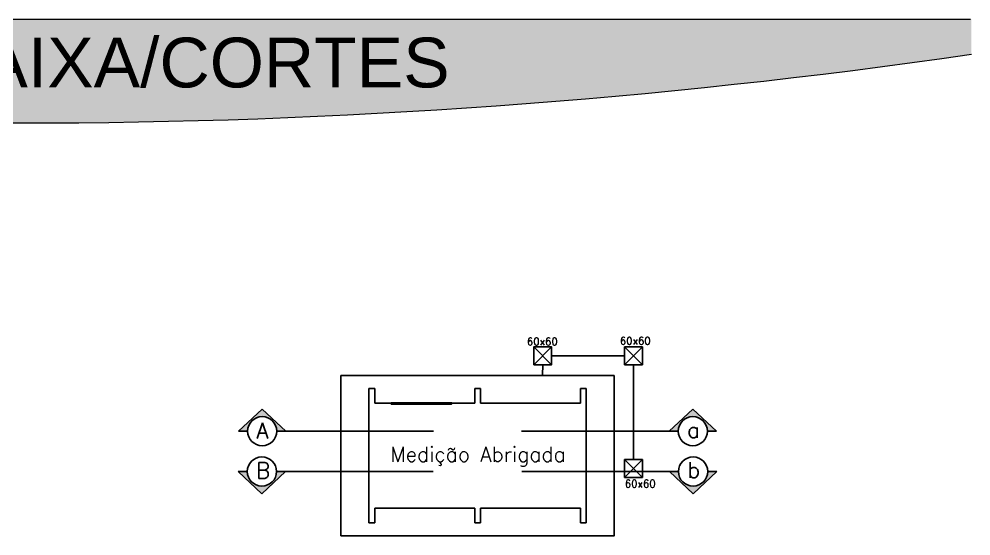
# Model space of a CAD drawing. Extents: x 2368 to 5238, y 905 to 1916.
# Drawn here: x 2563.73 to 2595.09, y 972.64 to 989.69 of the extents above; entities that cross this region are included whole.
import ezdxf
from ezdxf.enums import TextEntityAlignment as Align

# ---------------------------------------------------------------- set-up
doc = ezdxf.new("R2010")
doc.units = 0
doc.header["$LTSCALE"] = 10
doc.layers.get('0').update_dxf_attribs({"linetype": 'CONTINUOUS'})
for name, color, linetype in [('ELETRODUTO', 150, 'CONTINUOUS'), ('ELETRODUTO_PISO', 6, 'CONTINUOUS'), ('INDICACAO_BIT_FIACAO', 7, 'CONTINUOUS'), ('LISTA_MATERIAL_LINHA', 224, 'CONTINUOUS')]:
    doc.layers.add(name, color=color, linetype=linetype)
doc.layers.add('TEXTO', color=2, linetype='CONTINUOUS', lineweight=15)
doc.styles.add('Annotative', font='arial.ttf')
doc.styles.add('ROMANS', font='simplex.shx')

msp = doc.modelspace()

# ---------------------------------------------------------------- hatches: boundary and pattern name
h = msp.add_hatch(color=256)
h.dxf.hatch_style = 1
h.paths.add_polyline_path([(2572.22, 976.092), (2572.519, 976.092), (2571.739, 976.822), (2570.959, 976.092), (2571.258, 976.092, -1)])
h = msp.add_hatch(color=256)
h.dxf.hatch_style = 1
h.paths.add_polyline_path([(2585.927, 976.822), (2585.147, 976.092), (2585.446, 976.092, -1), (2586.408, 976.092), (2586.707, 976.092)])
h = msp.add_hatch(color=256)
h.dxf.hatch_style = 1
h.paths.add_polyline_path([(2571.248, 974.763), (2570.949, 974.763), (2571.73, 974.032), (2572.51, 974.763), (2572.211, 974.763, -1)])
h = msp.add_hatch(color=256)
h.dxf.hatch_style = 1
h.paths.add_polyline_path([(2585.456, 974.763), (2585.157, 974.763), (2585.937, 974.032), (2586.717, 974.763), (2586.418, 974.763, -1)])
at = {"layer": 'TEXTO', "linetype": 'ByBlock', "ltscale": 5}
h = msp.add_hatch(color=200, dxfattribs=at)
h.dxf.hatch_style = 1
h.paths.add_polyline_path([(2595.109, 988.525), (2595.109, 989.687), (2532.361, 989.687), (2532.361, 988.525, 0.07223)])

# ---------------------------------------------------------------- linework, layer by layer
for p, q in [((2571.739, 976.822), (2570.959, 976.092)), ((2571.739, 976.822), (2572.519, 976.092)), ((2585.927, 976.822), (2585.147, 976.092)), ((2585.927, 976.822), (2586.707, 976.092)), ((2571.258, 976.092), (2570.959, 976.092)), ((2577.38, 976.092), (2572.22, 976.092)), ((2572.22, 976.092), (2572.519, 976.092)), ((2580.286, 976.092), (2585.446, 976.092)), ((2585.446, 976.092), (2585.147, 976.092)), ((2586.408, 976.092), (2586.707, 976.092)), ((2571.248, 974.763), (2570.949, 974.763)), ((2571.73, 974.032), (2570.949, 974.763)), ((2571.73, 974.032), (2572.51, 974.763)), ((2577.37, 974.763), (2572.211, 974.763)), ((2572.211, 974.763), (2572.51, 974.763)), ((2580.296, 974.763), (2585.456, 974.763)), ((2585.456, 974.763), (2585.157, 974.763)), ((2585.937, 974.032), (2585.157, 974.763)), ((2585.937, 974.032), (2586.717, 974.763)), ((2586.418, 974.763), (2586.717, 974.763))]:
    msp.add_line(p, q)
for centre in [(2571.739, 976.092), (2585.927, 976.092), (2571.73, 974.763), (2585.937, 974.763)]:
    msp.add_circle(centre, 0.481)
at = {"layer": 'ELETRODUTO', "linetype": 'Continuous'}
for p, q in [((2581.276, 978.873), (2580.688, 978.285)), ((2580.688, 978.873), (2581.276, 978.285)), ((2584.266, 978.873), (2583.678, 978.285)), ((2583.678, 978.873), (2584.266, 978.285)), ((2584.266, 975.155), (2583.678, 974.567)), ((2583.678, 975.155), (2584.266, 974.567))]:
    msp.add_line(p, q, dxfattribs=at)
for points in [[(2580.688, 978.285), (2581.276, 978.285), (2581.276, 978.873), (2580.688, 978.873)], [(2583.678, 978.285), (2584.266, 978.285), (2584.266, 978.873), (2583.678, 978.873)], [(2583.678, 974.567), (2584.266, 974.567), (2584.266, 975.155), (2583.678, 975.155)]]:
    msp.add_lwpolyline(points, close=True, dxfattribs=at)
at = {"layer": 'ELETRODUTO_PISO', "linetype": 'Continuous'}
for points in [[(2583.678, 978.579), (2581.276, 978.579)], [(2580.982, 978.285), (2580.98, 977.944)], [(2583.972, 975.155), (2583.972, 978.285)]]:
    msp.add_lwpolyline(points, dxfattribs=at)
at = {"layer": 'LISTA_MATERIAL_LINHA', "color": 152, "true_color": 0x2776bb}
for p, q in [((2575.25, 977.012), (2575.25, 977.501)), ((2575.25, 977.501), (2575.449, 977.501)), ((2575.449, 977.012), (2575.449, 977.501)), ((2578.748, 977.012), (2578.748, 977.501)), ((2578.748, 977.501), (2578.933, 977.501)), ((2578.933, 977.012), (2578.933, 977.501)), ((2582.232, 977.012), (2582.232, 977.501)), ((2582.416, 977.501), (2582.232, 977.501)), ((2582.416, 977.012), (2582.416, 977.501)), ((2576.984, 977.032), (2576.984, 976.988)), ((2575.25, 973.554), (2575.25, 973.066)), ((2575.449, 973.554), (2575.449, 973.066)), ((2578.748, 973.554), (2578.748, 973.066)), ((2578.933, 973.554), (2578.933, 973.066)), ((2582.232, 973.554), (2582.232, 973.066)), ((2582.416, 973.554), (2582.416, 973.066)), ((2575.25, 973.066), (2575.449, 973.066)), ((2578.748, 973.066), (2578.933, 973.066)), ((2582.416, 973.066), (2582.232, 973.066))]:
    msp.add_line(p, q, dxfattribs=at)
for points in [[(2574.333, 972.637), (2583.333, 972.637), (2583.333, 977.929), (2574.333, 977.929)], [(2575.989, 976.988), (2577.978, 976.988), (2577.978, 977.032), (2575.989, 977.032)]]:
    msp.add_lwpolyline(points, close=True, dxfattribs=at)
for points in [[(2575.25, 977.012), (2575.25, 973.554)], [(2575.989, 977.012), (2575.449, 977.012)], [(2578.748, 977.012), (2577.978, 977.012)], [(2582.232, 977.012), (2578.933, 977.012)], [(2582.416, 973.554), (2582.416, 977.012)], [(2575.449, 973.554), (2578.748, 973.554)], [(2578.933, 973.554), (2582.232, 973.554)]]:
    msp.add_lwpolyline(points, dxfattribs=at)
at = {"layer": 'TEXTO', "color": 200, "linetype": 'ByBlock', "ltscale": 5}
msp.add_line((2532.361, 989.687), (2595.076, 989.687), dxfattribs=at)
msp.add_arc((2563.735, 1204.571), 218.312, 261.73739, 278.26261, dxfattribs=at)

# ---------------------------------------------------------------- texts
at = {"char_height": 0.52, "attachment_point": 1, "style": 'ROMANS'}
for s, insert in [('A', (2571.548, 976.374)), ('a', (2585.737, 976.393)), ('B', (2571.534, 975.058)), ('b', (2585.748, 975.074))]:
    msp.add_mtext_dynamic_manual_height_columns(s, width=0.25509, gutter_width=0.65, heights=[0], dxfattribs=dict(at, insert=insert))
at = {"layer": 'INDICACAO_BIT_FIACAO', "style": 'ROMANS'}
for s, height, p in [('60x60', 0.245, (2580.969, 979.173)), ('60x60', 0.245, (2584.032, 979.196)), ('Medição Abrigada', 0.49, (2578.847, 975.577)), ('60x60', 0.245, (2584.194, 974.484))]:
    msp.add_text(s, height=height, dxfattribs=at).set_placement(p, align=Align.TOP_CENTER)
at = {"layer": 'TEXTO', "color": 7, "lineweight": 9, "true_color": 0xffffff, "style": 'Annotative'}
msp.add_text('PLANTA BAIXA/CORTES', height=1.64282, dxfattribs=at).set_placement((2551.392, 987.431))

doc.saveas('drawing.dxf')
